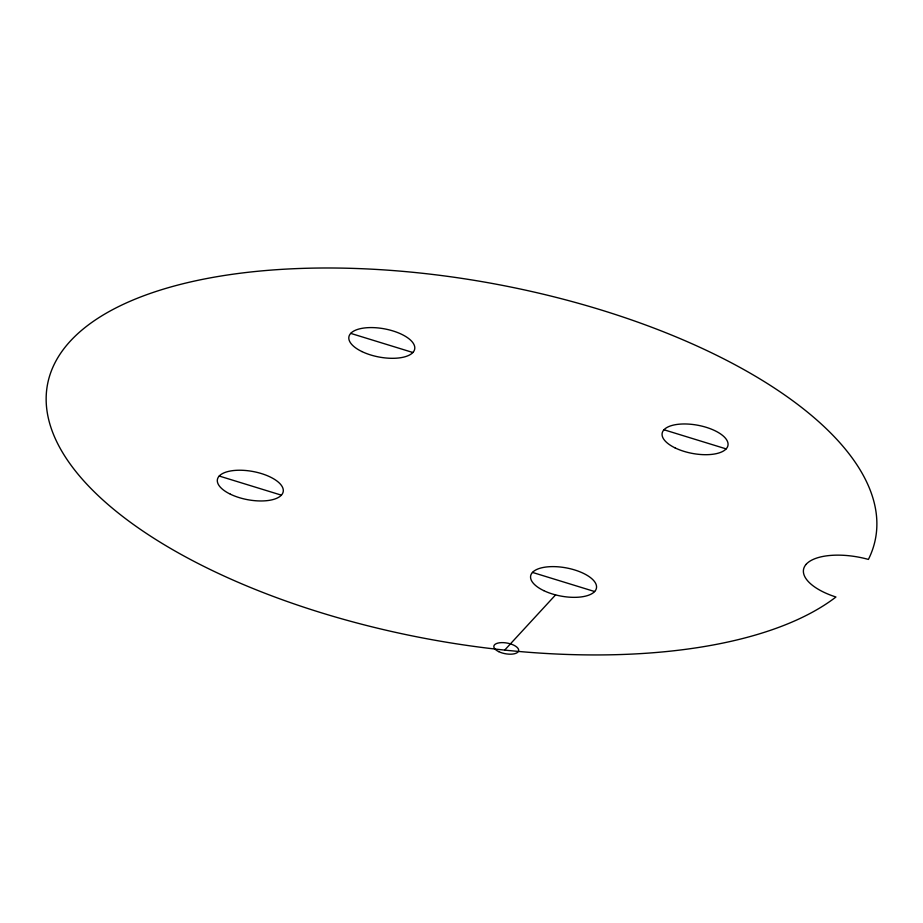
<?xml version="1.0" encoding="UTF-8"?>
<svg xmlns="http://www.w3.org/2000/svg" width="923" height="923" viewBox="0 0 923 923"><rect width="100%" height="100%" fill="white"/><g stroke="black" fill="none" stroke-linecap="round" stroke-linejoin="round"><path stroke-width="1.38" d="M504.696 650.092L555.577 594.897M350.74 333.388L412.881 352.505M663.995 429.772L726.136 448.89M219.236 476.037L281.377 495.155M532.49 572.422L594.631 591.539M675.175 447.943A33.447 14.341 10.5 0 0 727.809 446.051A33.447 14.341 10.5 0 0 682.224 424.003A33.447 14.341 10.5 0 0 675.175 447.943M361.908 351.559A33.447 14.341 10.5 0 0 414.542 349.667A33.447 14.341 10.5 0 0 368.969 327.619A33.447 14.341 10.5 0 0 361.908 351.559M543.67 590.593A33.447 14.341 10.5 0 0 596.304 588.701A33.447 14.341 10.5 0 0 550.719 566.653A33.447 14.341 10.5 0 0 543.67 590.593M230.415 494.209A33.447 14.341 10.5 0 0 283.049 492.317A33.447 14.341 10.5 0 0 237.465 470.269A33.447 14.341 10.5 0 0 230.415 494.209M806.044 564.426A51.573 22.117 10.5 0 0 835.95 597.008A421.107 180.631 10.5 0 1 138.877 528.314A421.107 180.631 10.5 0 1 362.97 268.755A421.107 180.631 10.5 0 1 868.405 559.419A51.573 22.117 10.5 0 0 806.044 564.426M498.697 651.626A12.61 5.411 10.5 0 0 518.588 650.957A12.61 5.411 10.5 0 0 501.466 642.627A12.61 5.411 10.5 0 0 498.697 651.626"/></g></svg>
